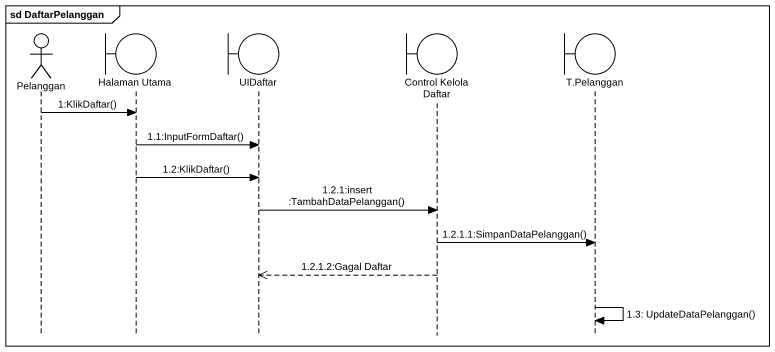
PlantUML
@startuml
mainframe sd DaftarPelanggan
hide footbox
actor Pelanggan
boundary "Halaman Utama" as Halaman_Utama
boundary UIDaftar
boundary "Control Kelola Daftar" as Control_Kelola_Daftar
boundary "T.Pelanggan" as T_Pelanggan

Pelanggan -> Halaman_Utama : 1:KlikDaftar()
Halaman_Utama -> UIDaftar : 1.1:InputFormDaftar()
Halaman_Utama -> UIDaftar : 1.2:KlikDaftar()
UIDaftar -> Control_Kelola_Daftar : 1.2.1:insert :TambahDataPelanggan()
Control_Kelola_Daftar -> T_Pelanggan : 1.2.1.1:SimpanDataPelanggan()
Control_Kelola_Daftar -->> UIDaftar : 1.2.1.2:Gagal Daftar
T_Pelanggan -> T_Pelanggan : 1.3: UpdateDataPelanggan()
@enduml
